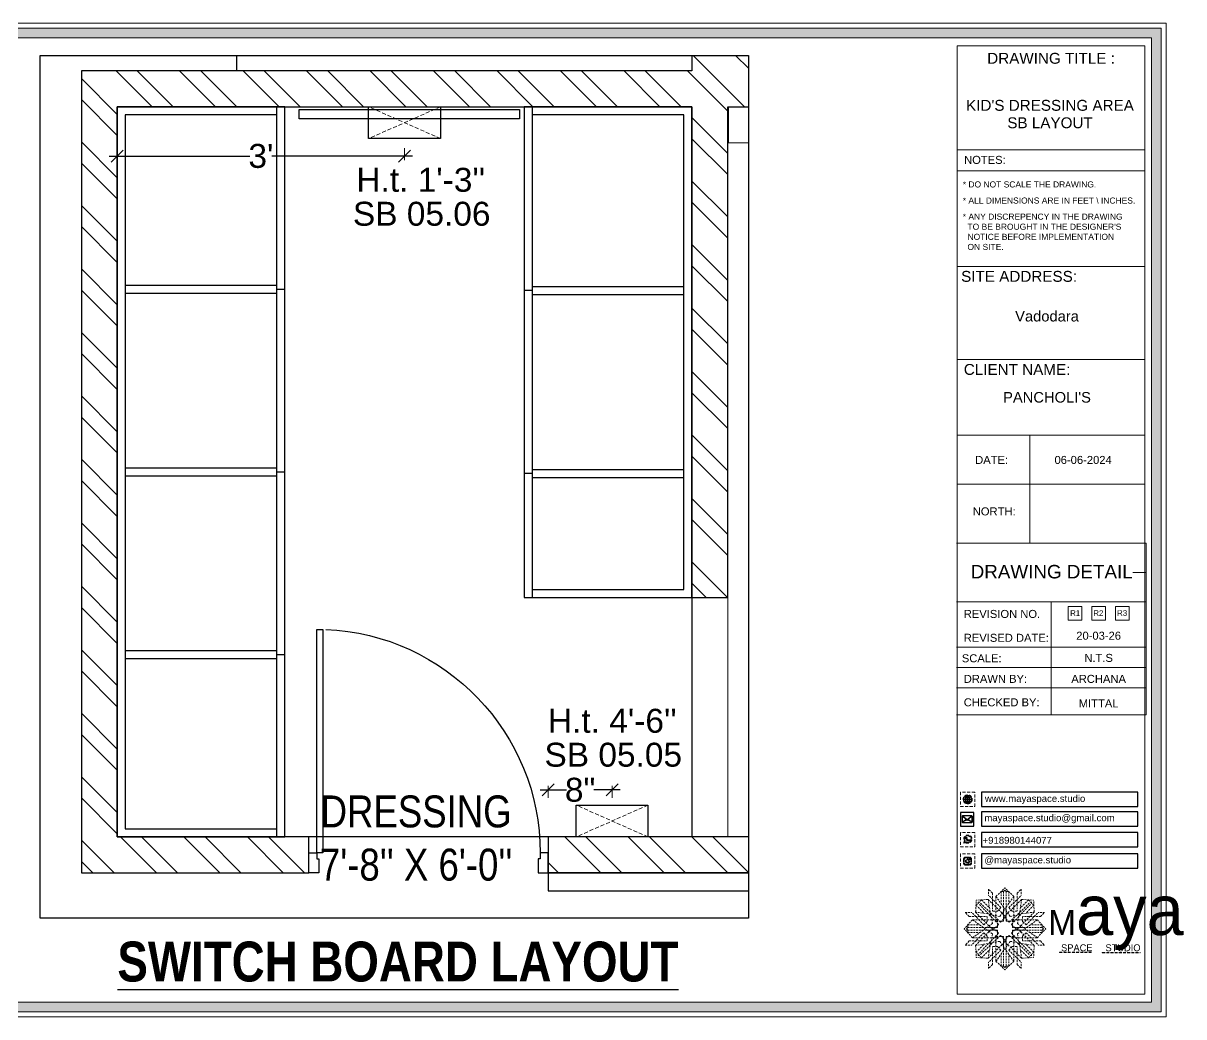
# Model space of a CAD drawing. Header units: millimetres. Extents: x 56222 to 3066687, y -650199 to -121287.
# Drawn here: x 136257.9 to 136403.3, y -183260.2 to -183135.7 of the extents above; entities that cross this region are included whole.
import ezdxf
from ezdxf.enums import TextEntityAlignment as Align

# ---------------------------------------------------------------- set-up
doc = ezdxf.new("R2010")
doc.units = ezdxf.units.MM
doc.header["$MEASUREMENT"] = 0
doc.header["$PDMODE"] = 35
for name, pattern in [('DASHED', [0.75, 0.5, -0.25]), ('DASHED2', [0.375, 0.25, -0.125]), ('DASHEDX2', [1.5, 1, -0.5])]:
    doc.linetypes.add(name, pattern=pattern)
doc.layers.get('Defpoints').update_dxf_attribs({"color": 220})
for name, color, linetype in [('AR DOOR', 40, 'Continuous'), ('AR ELE-5', 134, 'Continuous'), ('AR HATCH-7', 7, 'Continuous')]:
    doc.layers.add(name, color=color, linetype=linetype)
for name, color, linetype, lineweight in [('Dimension', 10, 'DASHEDX2', 20), ('el', 7, 'Continuous', 20), ('ELEC-wires', 1, 'DASHED2', 13), ('Electrical', 84, 'Continuous', 30), ('ELEVATION ( SPIRAL STAIR )', 250, 'Continuous', 9), ('FIRST FLOOR', 7, 'Continuous', 9), ('FIRST FLOOR ( TEXT )', 7, 'Continuous', 9), ('FIRST FLOOR_( PLine )_', 251, 'Continuous', 30), ('FURNITURE', 32, 'Continuous', 9), ('GF FALSE CEILING', 6, 'Continuous', 35), ('GROUND FLOOR', 7, 'Continuous', 9), ('Labelling', 1, 'Continuous', 25), ('NAME PLATE', 7, 'Continuous', 25), ('wall', 7, 'Continuous', 30), ('XX~SLAB ( BEAM )~ ( DIM )', 7, 'Continuous', 9)]:
    doc.layers.add(name, color=color, linetype=linetype, lineweight=lineweight)
doc.styles.add('Arial', font='arial.ttf')
doc.styles.add('KATHA', font='swissc.ttf')
doc.styles.get("Standard").update_dxf_attribs({"font": 'arial.ttf', "height": 6})
doc.styles.add('style4', font='ARIALN.TTF')
doc.dimstyles.new('Archana', dxfattribs={"dimtxt": 3, "dimasz": 1.5, "dimexe": 0.5, "dimexo": 0.5, "dimgap": 0, "dimtad": 0, "dimzin": 0, "dimdsep": 46, "dimlunit": 4, "dimtxsty": 'Arial', "dimblk": 'OBLIQUE', "dimcen": 0, "dimdle": 1, "dimclrd": 1, "dimclre": 1, "dimclrt": 5, "dimadec": 0, "dimazin": 0, "dimtfac": 1, "dimtofl": 0, "dimtmove": 1, "dimatfit": 3, "dimfxl": 1, "dimfxlon": 1, "dimtolj": 1, "dimtzin": 0, "dimlwd": 25, "dimlwe": -1, "dimarcsym": 0})
pattern_1 = [(135, (271.764, 13.004), (-3.97747564, -3.97747564), []), (135, (271.764, 15.656), (-3.97747564, -3.97747564), [])]

# ---------------------------------------------------------------- blocks, each defined once
blk = doc.blocks.new('FSFSF')
at = {"color": 42, "lineweight": 5, "true_color": 0xe0ac11}
for p, q in [((28600.03, 143.51), (28600.03, 140.16)), ((28602.15, 141.41), (28600.03, 143.51)), ((28602.15, 141.41), (28602.15, 131.95)), ((28603.86, 139.69), (28608.58, 144.08)), ((28607.9, 142.22), (28606.58, 142.22)), ((28606.58, 142.22), (28606.58, 135.84)), ((28607.9, 142.22), (28608.58, 142.85)), ((28607.9, 142.22), (28607.9, 126.58)), ((28613.31, 139.69), (28608.58, 144.08)), ((28609.27, 142.22), (28608.59, 142.85)), ((28609.27, 142.22), (28609.27, 126.58)), ((28609.27, 142.22), (28610.59, 142.22)), ((28610.59, 142.22), (28610.59, 135.84)), ((28615.02, 141.41), (28617.14, 143.51)), ((28615.02, 141.41), (28615.02, 131.95)), ((28617.14, 143.51), (28617.14, 140.16)), ((28593.19, 131.45), (28593.54, 137.71)), ((28593.39, 135), (28594.56, 136.12)), ((28593.39, 135), (28597.6, 130.78)), ((28599.8, 138.06), (28593.54, 137.71)), ((28595.12, 136.69), (28594.53, 136.69)), ((28594.56, 136.12), (28594.56, 136.71)), ((28605.17, 124.98), (28594.56, 136.12)), ((28596.24, 137.86), (28595.12, 136.69)), ((28606.27, 126.08), (28595.12, 136.69)), ((28596.24, 137.86), (28600.47, 133.65)), ((28601.03, 130), (28599.8, 138.06)), ((28599.8, 138.05), (28608.58, 129.56)), ((28606.47, 133.76), (28600.03, 140.16)), ((28603.86, 126.58), (28603.86, 139.69)), ((28603.86, 139.69), (28608.58, 133.02)), ((28613.31, 139.69), (28608.59, 133.02)), ((28617.37, 138.05), (28608.59, 129.56)), ((28610.7, 133.76), (28617.14, 140.16)), ((28610.9, 126.08), (28622.05, 136.69)), ((28612.02, 124.98), (28622.62, 136.12)), ((28613.31, 126.58), (28613.31, 139.69)), ((28616.14, 130), (28617.37, 138.06)), ((28620.93, 137.86), (28616.7, 133.65)), ((28617.37, 138.06), (28623.63, 137.71)), ((28623.8, 135), (28619.59, 130.78)), ((28620.93, 137.86), (28622.05, 136.69)), ((28622.05, 136.69), (28622.64, 136.69)), ((28622.62, 136.12), (28622.62, 136.71)), ((28623.8, 135), (28622.62, 136.12)), ((28624, 131.45), (28623.65, 137.71)), ((28587.73, 131.22), (28591.08, 131.22)), ((28589.84, 129.1), (28587.73, 131.22)), ((28589.84, 129.1), (28599.29, 129.1)), ((28597.49, 124.78), (28591.08, 131.22)), ((28593.19, 131.45), (28601.69, 122.67)), ((28601.25, 130.22), (28593.19, 131.45)), ((28599.29, 126.5), (28599.29, 129.1)), ((28605.86, 129.18), (28601.03, 130)), ((28602.07, 125.39), (28601.25, 130.22)), ((28604.75, 131.95), (28602.15, 131.95)), ((28606.47, 133.76), (28604.75, 131.95)), ((28605.86, 129.18), (28608.58, 133.02)), ((28606.27, 126.08), (28608.58, 128.27)), ((28607.9, 128.92), (28608.58, 129.56)), ((28607.9, 128.92), (28608.58, 128.27)), ((28611.31, 129.18), (28608.59, 133.02)), ((28609.27, 128.92), (28608.59, 129.56)), ((28609.27, 128.92), (28608.59, 128.27)), ((28610.9, 126.08), (28608.59, 128.27)), ((28610.7, 133.76), (28612.42, 131.95)), ((28611.31, 129.18), (28616.14, 130)), ((28612.42, 131.95), (28615.02, 131.95)), ((28615.12, 125.39), (28615.94, 130.22)), ((28623.99, 131.45), (28615.5, 122.67)), ((28615.94, 130.22), (28624, 131.45)), ((28627.34, 129.1), (28617.89, 129.1)), ((28617.89, 126.5), (28617.89, 129.1)), ((28619.7, 124.78), (28626.1, 131.22)), ((28629.45, 131.22), (28626.1, 131.22)), ((28627.34, 129.1), (28629.45, 131.22)), ((28591.56, 127.39), (28587.17, 122.66)), ((28591.56, 117.94), (28587.17, 122.66)), ((28589.03, 123.35), (28588.4, 122.67)), ((28589.03, 121.98), (28588.4, 122.65)), ((28589.03, 123.35), (28589.03, 124.67)), ((28589.03, 124.67), (28595.4, 124.67)), ((28589.03, 123.35), (28604.66, 123.35)), ((28589.03, 121.98), (28604.66, 121.98)), ((28589.03, 121.98), (28589.03, 120.66)), ((28604.66, 127.39), (28591.56, 127.39)), ((28591.56, 127.39), (28598.23, 122.67)), ((28591.56, 117.94), (28598.23, 122.65)), ((28593.19, 113.88), (28601.69, 122.65)), ((28597.49, 124.78), (28599.29, 126.5)), ((28602.07, 125.39), (28598.23, 122.67)), ((28602.07, 119.94), (28598.23, 122.65)), ((28602.33, 123.35), (28601.69, 122.67)), ((28602.33, 121.98), (28601.69, 122.65)), ((28602.33, 123.35), (28602.97, 122.67)), ((28602.33, 121.98), (28602.97, 122.65)), ((28605.17, 124.98), (28602.97, 122.67)), ((28605.17, 120.35), (28602.97, 122.65)), ((28603.68, 126.54), (28603.68, 127.39)), ((28604.66, 126.54), (28603.68, 126.54)), ((28604.71, 127.57), (28603.86, 127.57)), ((28607.9, 126.58), (28603.86, 126.58)), ((28604.66, 123.35), (28604.66, 127.39)), ((28604.66, 121.98), (28604.66, 117.94)), ((28604.7, 126.58), (28604.71, 127.57)), ((28609.27, 126.58), (28613.31, 126.58)), ((28612.02, 124.98), (28614.21, 122.67)), ((28612.02, 120.35), (28614.21, 122.65)), ((28612.46, 126.58), (28612.46, 127.57)), ((28612.46, 127.57), (28613.31, 127.57)), ((28612.52, 123.35), (28612.52, 127.39)), ((28612.52, 127.39), (28625.63, 127.39)), ((28612.52, 126.54), (28613.51, 126.54)), ((28628.16, 123.35), (28612.52, 123.35)), ((28612.52, 121.98), (28612.52, 117.94)), ((28628.16, 121.98), (28612.52, 121.98)), ((28613.51, 126.54), (28613.51, 127.39)), ((28614.85, 123.35), (28614.21, 122.67)), ((28614.85, 121.98), (28614.21, 122.65)), ((28614.85, 123.35), (28615.5, 122.67)), ((28614.85, 121.98), (28615.5, 122.65)), ((28615.12, 125.39), (28618.96, 122.67)), ((28615.12, 119.94), (28618.96, 122.65)), ((28623.99, 113.88), (28615.5, 122.65)), ((28619.7, 124.78), (28617.89, 126.5)), ((28625.63, 127.39), (28618.96, 122.67)), ((28625.63, 117.94), (28618.96, 122.65)), ((28628.16, 124.67), (28621.78, 124.67)), ((28625.63, 127.39), (28630.02, 122.66)), ((28625.63, 117.94), (28630.02, 122.66)), ((28628.16, 123.35), (28628.16, 124.67)), ((28628.16, 123.35), (28628.78, 122.67)), ((28628.16, 121.98), (28628.78, 122.65)), ((28628.16, 121.98), (28628.16, 120.66)), ((28589.84, 116.23), (28587.73, 114.11)), ((28589.03, 120.66), (28595.4, 120.66)), ((28589.84, 116.23), (28599.29, 116.23)), ((28597.49, 120.54), (28591.08, 114.11)), ((28604.66, 117.94), (28591.56, 117.94)), ((28605.17, 120.35), (28594.56, 109.2)), ((28606.27, 119.15), (28595.12, 108.54)), ((28597.49, 120.54), (28599.29, 118.83)), ((28599.29, 118.83), (28599.29, 116.23)), ((28605.86, 116.05), (28601.03, 115.23)), ((28602.07, 119.94), (28601.25, 115.1)), ((28604.66, 118.78), (28603.68, 118.78)), ((28603.68, 118.78), (28603.68, 117.94)), ((28607.9, 118.65), (28603.86, 118.65)), ((28603.86, 118.65), (28603.86, 105.54)), ((28604.71, 117.66), (28603.86, 117.66)), ((28604.7, 118.65), (28604.71, 117.66)), ((28605.86, 116.05), (28608.58, 112.21)), ((28606.27, 119.15), (28608.58, 116.96)), ((28607.9, 103.01), (28607.9, 118.65)), ((28607.9, 116.31), (28608.58, 116.96)), ((28607.9, 116.31), (28608.58, 115.67)), ((28610.9, 119.15), (28608.59, 116.96)), ((28609.27, 116.31), (28608.59, 116.96)), ((28609.27, 116.31), (28608.59, 115.67)), ((28611.31, 116.05), (28608.59, 112.21)), ((28609.27, 118.65), (28613.31, 118.65)), ((28609.27, 103.01), (28609.27, 118.65)), ((28610.9, 119.15), (28622.05, 108.54)), ((28611.31, 116.05), (28616.14, 115.23)), ((28612.02, 120.35), (28622.62, 109.2)), ((28612.46, 118.65), (28612.46, 117.66)), ((28612.46, 117.66), (28613.31, 117.66)), ((28612.52, 118.78), (28613.51, 118.78)), ((28612.52, 117.94), (28625.63, 117.94)), ((28613.31, 118.65), (28613.31, 105.54)), ((28613.51, 118.78), (28613.51, 117.94)), ((28615.12, 119.94), (28615.94, 115.1)), ((28619.7, 120.54), (28617.89, 118.83)), ((28617.89, 118.83), (28617.89, 116.23)), ((28627.34, 116.23), (28617.89, 116.23)), ((28619.7, 120.54), (28626.1, 114.11)), ((28628.16, 120.66), (28621.78, 120.66)), ((28627.34, 116.23), (28629.45, 114.11)), ((28587.73, 114.11), (28591.08, 114.11)), ((28601.25, 115.1), (28593.19, 113.87)), ((28593.19, 113.87), (28593.54, 107.62)), ((28593.39, 110.32), (28597.6, 114.55)), ((28593.39, 110.32), (28594.56, 109.2)), ((28596.24, 107.37), (28600.47, 111.58)), ((28599.8, 107.17), (28608.58, 115.67)), ((28601.03, 115.23), (28599.8, 107.17)), ((28606.47, 111.47), (28600.03, 105.07)), ((28602.15, 103.82), (28602.15, 113.27)), ((28604.75, 113.27), (28602.15, 113.27)), ((28603.86, 105.54), (28608.58, 112.21)), ((28606.47, 111.47), (28604.75, 113.27)), ((28617.37, 107.17), (28608.59, 115.67)), ((28613.31, 105.54), (28608.59, 112.21)), ((28610.7, 111.47), (28612.42, 113.27)), ((28610.7, 111.47), (28617.14, 105.07)), ((28612.42, 113.27), (28615.02, 113.27)), ((28615.02, 103.82), (28615.02, 113.27)), ((28615.94, 115.1), (28624, 113.87)), ((28616.14, 115.23), (28617.37, 107.17)), ((28620.93, 107.37), (28616.7, 111.58)), ((28623.8, 110.32), (28619.59, 114.55)), ((28623.8, 110.32), (28622.62, 109.2)), ((28624, 113.87), (28623.65, 107.62)), ((28629.45, 114.11), (28626.1, 114.11)), ((28599.8, 107.17), (28593.54, 107.52)), ((28595.12, 108.54), (28594.53, 108.54)), ((28594.56, 109.2), (28594.56, 108.61)), ((28596.24, 107.37), (28595.12, 108.54)), ((28600.03, 101.71), (28600.03, 105.07)), ((28602.15, 103.82), (28600.03, 101.71)), ((28603.86, 105.54), (28608.58, 101.15)), ((28606.58, 103.01), (28606.58, 109.38)), ((28613.31, 105.54), (28608.58, 101.15)), ((28610.59, 103.01), (28610.59, 109.38)), ((28615.02, 103.82), (28617.14, 101.71)), ((28617.14, 101.71), (28617.14, 105.07)), ((28617.37, 107.17), (28623.63, 107.52)), ((28620.93, 107.37), (28622.05, 108.54)), ((28622.05, 108.54), (28622.64, 108.54)), ((28622.62, 109.2), (28622.62, 108.61)), ((28607.9, 103.01), (28606.58, 103.01)), ((28607.9, 103.01), (28608.58, 102.38)), ((28609.27, 103.01), (28608.59, 102.38)), ((28609.27, 103.01), (28610.59, 103.01))]:
    blk.add_line(p, q, dxfattribs=at)
blk = doc.blocks.new('hgwg')
at = {"layer": 'Dimension', "true_color": 0xd39e00}
h = blk.add_hatch(color=42, dxfattribs=at)
h.dxf.hatch_style = 1
h.paths.add_polyline_path([(27505.71, 45.05), (27494.27, 45.05), (27494.27, 44.9), (27505.71, 44.9)])
h = blk.add_hatch(color=42, dxfattribs=at)
h.dxf.hatch_style = 1
h.paths.add_polyline_path([(27523.3, 44.9), (27509.68, 44.9), (27509.68, 44.75), (27523.3, 44.75)])
at = {"layer": 'Dimension', "color": 42, "true_color": 0xd39e00}
for p, q in [((27494.27, 45.05), (27505.71, 45.05)), ((27494.27, 44.9), (27494.27, 45.05)), ((27494.27, 44.9), (27505.71, 44.9)), ((27505.71, 45.05), (27505.71, 44.9)), ((27509.68, 44.9), (27523.3, 44.9)), ((27509.68, 44.9), (27509.68, 44.75)), ((27509.68, 44.75), (27523.3, 44.75)), ((27523.3, 44.75), (27523.3, 44.9))]:
    blk.add_line(p, q, dxfattribs=at)
at = {"layer": 'Dimension', "color": 42, "true_color": 0xd39e00, "attachment_point": 1}
for s, width, insert, char_height in [('{\\fCinzel|b0|i0|c0|p2;\\H1.5x;M\\fAmsterdam One|b0|i0|c0|p2;\\H2x;aya}', 85.3277, (27490.17, 69.17), 6), ('{\\fCinzel|b0|i0|c0|p0;SPACE     STUDIO}', 66.129, (27494.83, 47.86), 2.5)]:
    blk.add_mtext_dynamic_manual_height_columns(s, width=width, gutter_width=30, heights=[0], dxfattribs=dict(at, insert=insert, char_height=char_height))
blk = doc.blocks.new('QEGW4TG')
at = {"layer": 'Dimension', "true_color": 0x000000}
h = blk.add_hatch(color=18, dxfattribs=at)
h.dxf.hatch_style = 1
h.paths.add_polyline_path([(2.69, 1.93, 0.170513), (2.95, 1.97, 0.190337), (3.11, 2.18, 0.316231), (3.07, 2.28), (2.79, 2.37, 0.273721), (2.69, 2.34, 0.040749), (2.63, 2.27, -0.441282), (2.53, 2.25, -0.11828), (2.06, 2.64, -0.441282), (2.07, 2.74, 0.040749), (2.13, 2.81, 0.290083), (2.14, 2.92), (2.01, 3.18, 0.316231), (1.91, 3.2, 0.190337), (1.73, 3, 0.170513), (1.72, 2.74, 0.252784)], flags=0)
h.paths.add_polyline_path([(1.19, 1.98), (1.03, 1.3, 0.550912), (1.11, 1.23), (1.75, 1.39, 6.344125)])
h.paths.add_polyline_path([(1.81, 1.7), (1.4, 1.6), (1.5, 2.03, -9.071339)], flags=16)
h.paths.add_polyline_path([(3.11, 2.16, -0.17811), (2.95, 1.97, -0.170513), (2.69, 1.93, -0.252784), (1.72, 2.74, -0.170513), (1.73, 3, -0.17811), (1.89, 3.19, -0.370089), (2.01, 3.18), (2.14, 2.92, -0.307185), (2.13, 2.8, -0.041087), (2.06, 2.73, 0.321676), (2.05, 2.65, 0.126524), (2.55, 2.24, 0.312216), (2.62, 2.26, -0.041087), (2.68, 2.34, -0.290673), (2.79, 2.37), (3.07, 2.28, -0.370089)], flags=0)
h = blk.add_hatch(color=18, dxfattribs=at)
h.dxf.hatch_style = 1
h.paths.add_polyline_path([(2.79, 2.37, 0.273721), (2.69, 2.34, 0.040749), (2.63, 2.27, -0.441282), (2.53, 2.25, -0.11828), (2.06, 2.64, -0.441282), (2.07, 2.74, 0.040749), (2.13, 2.81, 0.290083), (2.14, 2.92), (2.01, 3.18, 0.316231), (1.91, 3.2, 0.190337), (1.73, 3, 0.170513), (1.72, 2.74, 0.252784), (2.69, 1.93, 0.170513), (2.95, 1.97, 0.190337), (3.11, 2.18, 0.316231), (3.07, 2.28)])
for p, q in [((1.19, 1.98), (1.03, 1.3)), ((1.1, 1.23), (1.75, 1.39)), ((1.5, 2.03), (1.4, 1.6)), ((1.4, 1.6), (1.81, 1.7)), ((2.01, 3.18), (2.14, 2.92)), ((3.07, 2.28), (2.8, 2.36))]:
    blk.add_line(p, q)
blk.add_lwpolyline([(0, 0), (4.68, 0), (4.68, 4.68), (0, 4.68)], close=True)
for centre, radius, start, end in [((2.39, 2.56), 1.34, 241.4727, 205.6422), ((1.09, 1.29), 0.0598, 164.8483, 282.1458), ((2.39, 2.56), 1.04, 235.9962, 210.8333), ((2.09, 2.87), 0.39, 159.7007, 198.4072), ((2.96, 3.23), 1.33, 201.4218, 258.1669), ((2.07, 2.87), 0.364, 118.9685, 159.3648), ((1.94, 3.12), 0.0896, 41.8985, 123.1344), ((2.11, 2.68), 0.066, 135.9932, 224.8892), ((1.67, 3.16), 0.586, 312.4617, 321.8728), ((3.12, 3.42), 1.31, 216.5455, 243.5279), ((2.05, 2.87), 0.104, 320.3924, 28.6971), ((2.57, 2.3), 0.066, 234.2482, 323.1441), ((3.11, 1.94), 0.586, 137.2645, 146.6756), ((2.76, 2.27), 0.104, 70.4402, 138.745), ((2.75, 2.31), 0.39, 260.7301, 299.4366), ((2.76, 2.29), 0.364, 299.7725, 340.1688), ((3.03, 2.2), 0.0896, 336.0029, 57.2388)]:
    blk.add_arc(centre, radius, start, end)
blk = doc.blocks.new('ASGERG')
at = {"layer": 'Dimension', "true_color": 0x000000}
h = blk.add_hatch(color=18, dxfattribs=at)
h.dxf.hatch_style = 1
h.paths.add_polyline_path([(0.99, 1.7, 0.353872), (1.69, 1.03), (2.96, 1.03, 0.353872), (3.66, 1.7), (3.66, 2.99, 0.353872), (2.96, 3.67), (1.69, 3.67, 0.353872), (0.99, 2.99)])
h.paths.add_polyline_path([(1.27, 2.97, -0.353872), (1.72, 3.4), (2.94, 3.4, -0.353872), (3.38, 2.97), (3.38, 1.72, -0.353872), (2.94, 1.3), (1.72, 1.3, -0.353872), (1.27, 1.72)], flags=16)
h.paths.add_polyline_path([(3.02, 2.35, -1), (1.64, 2.35, -1)], flags=0)
h.paths.add_polyline_path([(2.74, 2.35, -1), (1.92, 2.35, -1)], flags=0)
h.paths.add_polyline_path([(2.86, 3.02, -1), (3.19, 3.02, -1)], flags=0)
h.paths.add_polyline_path([(1.64, 2.35, 1), (3.02, 2.35, 1)], flags=0)
h = blk.add_hatch(color=18, dxfattribs=at)
h.dxf.hatch_style = 1
h.paths.add_polyline_path([(1.64, 2.35, 1), (3.02, 2.35, 1)])
h.paths.add_polyline_path([(2.74, 2.35, -1), (1.92, 2.35, -1)], flags=16)
h = blk.add_hatch(color=18, dxfattribs=at)
h.dxf.hatch_style = 1
h.paths.add_polyline_path([(3.19, 3.02, 1), (2.86, 3.02, 1)])
for p, q in [((0.99, 2.99), (0.99, 1.7)), ((1.27, 2.97), (1.27, 1.72)), ((1.69, 3.67), (2.96, 3.67)), ((1.69, 1.03), (2.96, 1.03)), ((2.94, 3.4), (1.72, 3.4)), ((2.94, 1.3), (1.72, 1.3)), ((3.38, 2.97), (3.38, 1.72)), ((3.66, 2.99), (3.66, 1.7))]:
    blk.add_line(p, q)
blk.add_lwpolyline([(0, 0), (4.68, 0), (4.68, 4.68), (0, 4.68)], close=True)
for centre, radius in [((2.33, 2.35), 0.694), ((2.33, 2.35), 0.414), ((3.02, 3.02), 0.168)]:
    blk.add_circle(centre, radius)
for centre, radius, start, end in [((1.76, 2.89), 0.778, 94.8631, 172.8127), ((1.76, 1.8), 0.778, 187.1873, 265.1369), ((1.76, 2.91), 0.491, 94.8631, 172.8127), ((1.76, 1.78), 0.491, 187.1873, 265.1369), ((2.9, 2.91), 0.491, 7.1873, 85.1369), ((2.9, 1.78), 0.491, 274.8631, 352.8127), ((2.89, 2.89), 0.778, 7.1873, 85.1369), ((2.89, 1.8), 0.778, 274.8631, 352.8127)]:
    blk.add_arc(centre, radius, start, end)
blk = doc.blocks.new('DTGWEGEARG')
at = {"layer": 'Dimension', "true_color": 0x000000}
h = blk.add_hatch(color=18, dxfattribs=at)
h.dxf.hatch_style = 1
h.paths.add_polyline_path([(3.83, 2.34, 1), (0.85, 2.34, 1)])
h.paths.add_polyline_path([(2.51, 1.01, 0.105795), (2.96, 1.58, -0.055205), (3.3, 1.41, -0.169822)], flags=16)
h.paths.add_polyline_path([(2.41, 1.12), (2.41, 1.69, -0.058279), (2.81, 1.63, -0.103353)], flags=16)
h.paths.add_polyline_path([(2.26, 1.13, -0.101741), (1.87, 1.63, -0.057171), (2.26, 1.69)], flags=16)
h.paths.add_polyline_path([(2.17, 1.01, -0.169822), (1.38, 1.41, -0.055205), (1.72, 1.58, 0.105795)], flags=16)
h.paths.add_polyline_path([(3.02, 1.72, 0.081336), (3.13, 2.27), (3.68, 2.27, -0.152069), (3.4, 1.52, 0.05687)], flags=16)
h.paths.add_polyline_path([(2.87, 1.77, 0.061945), (2.41, 1.84), (2.41, 2.27), (2.98, 2.27, -0.081344)], flags=16)
h.paths.add_polyline_path([(2.26, 1.84, 0.060923), (1.8, 1.77, -0.081344), (1.7, 2.27), (2.26, 2.27)], flags=16)
h.paths.add_polyline_path([(1.66, 1.72, 0.05687), (1.28, 1.52, -0.152069), (1, 2.27), (1.55, 2.27, 0.081336)], flags=16)
h.paths.add_polyline_path([(2.41, 2.42), (2.41, 2.83, 0.061945), (2.87, 2.91, -0.080009), (2.98, 2.42)], flags=16)
h.paths.add_polyline_path([(3.13, 2.42, 0.080116), (3.02, 2.96, 0.05687), (3.4, 3.16, 0.028258), (3.3, 3.27, -0.055205), (2.96, 3.1, 0.105795), (2.51, 3.67, -0.36029), (3.68, 2.42)], flags=16)
h.paths.add_polyline_path([(2.26, 2.42), (1.7, 2.42, -0.080009), (1.8, 2.91, 0.060923), (2.26, 2.84)], flags=16)
h.paths.add_polyline_path([(1.55, 2.42), (1, 2.42, -0.150466), (1.28, 3.16, 0.05687), (1.66, 2.96, 0.080116)], flags=16)
h.paths.add_polyline_path([(2.41, 2.98), (2.41, 3.56, -0.103353), (2.81, 3.05, -0.058279)], flags=16)
h.paths.add_polyline_path([(2.26, 2.99, -0.057171), (1.87, 3.05, -0.101741), (2.26, 3.55)], flags=16)
h.paths.add_polyline_path([(1.72, 3.1, -0.055205), (1.38, 3.27, -0.169822), (2.17, 3.67, 0.105795)], flags=16)
blk.add_lwpolyline([(0, 0), (4.68, 0), (4.68, 4.68), (0, 4.68)], close=True)
at = {"layer": 'Dimension', "color": 18, "true_color": 0x000000}
for p, q in [((1, 2.42), (1.55, 2.42)), ((1, 2.27), (1.55, 2.27)), ((1.7, 2.42), (2.26, 2.42)), ((1.7, 2.27), (2.26, 2.27)), ((2.26, 3.55), (2.26, 2.99)), ((2.26, 2.84), (2.26, 2.42)), ((2.26, 2.27), (2.26, 1.84)), ((2.26, 1.69), (2.26, 1.13)), ((2.41, 3.56), (2.41, 2.98)), ((2.41, 2.83), (2.41, 2.42)), ((2.41, 2.42), (2.98, 2.42)), ((2.41, 2.27), (2.98, 2.27)), ((2.41, 2.27), (2.41, 1.84)), ((2.41, 1.69), (2.41, 1.12)), ((3.13, 2.42), (3.68, 2.42)), ((3.13, 2.27), (3.68, 2.27))]:
    blk.add_line(p, q, dxfattribs=at)
blk.add_circle((2.34, 2.34), 1.49, dxfattribs=at)
for centre, radius, start, end in [((2.34, 2.34), 1.34, 142.3819, 176.6093), ((2.34, 2.34), 1.34, 183.0315, 217.6181), ((2.34, 4.74), 1.9, 236.1399, 249.1595), ((2.34, -0.06), 1.9, 110.8405, 123.8601), ((2.34, 2.34), 1.34, 97.3549, 135.9073), ((2.34, 4.74), 1.75, 236.7417, 249.3811), ((2.34, -0.06), 1.75, 110.6189, 123.2583), ((2.34, 2.34), 1.34, 224.0927, 262.6451), ((3.28, 2.34), 1.73, 159.0567, 177.3789), ((3.28, 2.34), 1.73, 182.3435, 200.9433), ((3.28, 2.34), 1.58, 158.8325, 177.1302), ((3.28, 2.34), 1.58, 182.5658, 201.1675), ((3.28, 2.34), 1.73, 129.9301, 154.0867), ((3.28, 2.34), 1.73, 205.9133, 230.0699), ((2.34, 4.74), 1.9, 253.6799, 267.6253), ((2.34, -0.06), 1.9, 92.3747, 106.3201), ((3.28, 2.34), 1.58, 130.1073, 153.3446), ((2.34, 4.74), 1.75, 254.3336, 267.422), ((2.34, -0.06), 1.75, 92.578, 105.6664), ((3.28, 2.34), 1.58, 206.6554, 229.8927), ((1.4, 2.34), 1.58, 26.6554, 50.2584), ((2.34, 4.74), 1.75, 272.3248, 285.6664), ((2.34, 4.74), 1.9, 272.1415, 286.3201), ((2.34, -0.06), 1.9, 73.6799, 87.8585), ((2.34, -0.06), 1.75, 74.3336, 87.6752), ((1.4, 2.34), 1.58, 309.7416, 333.3446), ((2.34, 2.34), 1.34, 3.3907, 82.6451), ((1.4, 2.34), 1.73, 25.9133, 50.0699), ((1.4, 2.34), 1.73, 309.9301, 334.0867), ((2.34, 2.34), 1.34, 277.3549, 315.9073), ((1.4, 2.34), 1.58, 2.8698, 21.1675), ((1.4, 2.34), 1.58, 338.8325, 357.4342), ((2.34, 4.74), 1.75, 290.6189, 303.2583), ((2.34, -0.06), 1.75, 56.7417, 69.3811), ((2.34, 4.74), 1.9, 290.8405, 303.8601), ((1.4, 2.34), 1.73, 2.6211, 20.9433), ((1.4, 2.34), 1.73, 339.0567, 357.6565), ((2.34, -0.06), 1.9, 56.1399, 69.1595), ((2.34, 2.34), 1.34, 322.3819, 356.9685)]:
    blk.add_arc(centre, radius, start, end, dxfattribs=at)
blk = doc.blocks.new('*U29')
for points in [[(-40, 0), (0, 0), (0, 30), (10, 30), (10, 100), (-40, 100)], [(1160, 0), (1120, 0), (1120, 30), (1110, 30), (1110, 100), (1160, 100)], [(0, 0), (0, -1120), (30, -1120), (30, 0)]]:
    blk.add_lwpolyline(points, close=True)
at = {"layer": 'AR ELE-5', "linetype": 'ByBlock', "ltscale": 15}
blk.add_arc((-1.6, 0.7), 1121.6, 272.37301, 359.96526, dxfattribs=at)
blk = doc.blocks.new('6616')
at = {"color": 242, "linetype": 'DASHED', "true_color": 0xcd2027}
for p, q in [((386784.79, -36915.77), (386775.78, -36911.78)), ((386784.79, -36911.78), (386775.78, -36915.77))]:
    blk.add_line(p, q, dxfattribs=at)
at = {"layer": 'ELEC-wires', "color": 5, "linetype": 'ByBlock', "lineweight": 30, "ltscale": 4}
blk.add_lwpolyline([(386775.78, -36911.78), (386784.79, -36911.78), (386784.79, -36915.77), (386775.78, -36915.77)], close=True, dxfattribs=at)
blk = doc.blocks.new('_Oblique')
at = {"layer": 'wall', "color": 0, "lineweight": -2}
blk.add_line((-0.5, -0.5), (0.5, 0.5), dxfattribs=at)
blk = doc.blocks.new('*D856')
at = {"layer": 'Defpoints', "color": 0, "lineweight": 30, "transparency": 16777216}
for p in [(136331.65, -183231.79), (136331.65, -183235.69), (136323.65, -183237.68)]:
    blk.add_point(p, dxfattribs=at)
at = {"layer": 'GROUND FLOOR', "color": 1, "transparency": 16777216}
for p, q in [((136323.65, -183232.79), (136323.65, -183231.29)), ((136331.65, -183232.79), (136331.65, -183231.29))]:
    blk.add_line(p, q, dxfattribs=at)
at = {"layer": 'GROUND FLOOR', "color": 1, "lineweight": 25, "transparency": 16777216}
for p, q in [((136322.65, -183231.79), (136325.93, -183231.79)), ((136332.65, -183231.79), (136329.38, -183231.79))]:
    blk.add_line(p, q, dxfattribs=at)
at = {"layer": 'GROUND FLOOR', "color": 1, "lineweight": 25, "transparency": 16777216, "xscale": 1.5, "yscale": 1.5, "zscale": 1.5, "rotation": 180}
blk.add_blockref('_Oblique', (136323.65, -183231.79), dxfattribs=at)
at = {"layer": 'GROUND FLOOR', "color": 1, "lineweight": 25, "transparency": 16777216, "xscale": 1.5, "yscale": 1.5, "zscale": 1.5}
blk.add_blockref('_Oblique', (136331.65, -183231.79), dxfattribs=at)
at = {"layer": 'GROUND FLOOR', "color": 5, "lineweight": 30, "transparency": 16777216, "insert": (136327.65, -183231.79), "char_height": 3, "attachment_point": 5, "style": 'Arial'}
blk.add_mtext('\\A1;8"', dxfattribs=at)
blk = doc.blocks.new('*D893')
at = {"layer": 'Defpoints', "color": 0, "lineweight": 30, "transparency": 16777216}
for p in [(136269.65, -183146.18), (136305.65, -183146.18), (136305.65, -183152.36)]:
    blk.add_point(p, dxfattribs=at)
at = {"layer": 'FURNITURE', "color": 1, "transparency": 16777216}
for p, q in [((136269.65, -183151.36), (136269.65, -183152.86)), ((136305.65, -183151.36), (136305.65, -183152.86))]:
    blk.add_line(p, q, dxfattribs=at)
at = {"layer": 'FURNITURE', "color": 1, "lineweight": 25, "transparency": 16777216}
for p, q in [((136268.65, -183152.36), (136286.27, -183152.36)), ((136306.65, -183152.36), (136289.03, -183152.36))]:
    blk.add_line(p, q, dxfattribs=at)
at = {"layer": 'FURNITURE', "color": 1, "lineweight": 25, "transparency": 16777216, "xscale": 1.5, "yscale": 1.5, "zscale": 1.5, "rotation": 180}
blk.add_blockref('_Oblique', (136269.65, -183152.36), dxfattribs=at)
at = {"layer": 'FURNITURE', "color": 1, "lineweight": 25, "transparency": 16777216, "xscale": 1.5, "yscale": 1.5, "zscale": 1.5}
blk.add_blockref('_Oblique', (136305.65, -183152.36), dxfattribs=at)
at = {"layer": 'FURNITURE', "color": 5, "lineweight": 30, "transparency": 16777216, "insert": (136287.65, -183152.36), "char_height": 3, "attachment_point": 5, "style": 'Arial'}
blk.add_mtext("\\A1;3'", dxfattribs=at)

msp = doc.modelspace()

# ---------------------------------------------------------------- hatches: boundary and pattern name
at = {"layer": 'AR HATCH-7', "lineweight": 25, "true_color": 0x939598}
h = msp.add_hatch(dxfattribs=at)
h.set_pattern_fill('ANSI32', color=252, scale=15, angle=90)
h.set_pattern_definition(pattern_1)
h.paths.add_polyline_path([(136269.652, -183146.182), (136341.652, -183146.182), (136341.652, -183207.682), (136346.152, -183207.682), (136346.152, -183146.182), (136348.737, -183146.182), (136348.737, -183139.764), (136341.652, -183139.764), (136341.652, -183141.682), (136333.196, -183141.682), (136333.196, -183141.691), (136331.541, -183141.682), (136265.152, -183141.682), (136265.152, -183242.182), (136293.652, -183242.182), (136293.652, -183239.682), (136293.652, -183237.682), (136269.652, -183237.682)])
h = msp.add_hatch(dxfattribs=at)
h.set_pattern_fill('ANSI32', color=252, scale=15, angle=90)
h.set_pattern_definition(pattern_1)
h.paths.add_polyline_path([(136348.737, -183237.682), (136323.652, -183237.682), (136323.652, -183242.182), (136348.737, -183242.182)])
at = {"layer": 'Dimension', "linetype": 'Continuous', "true_color": 0xd39e00}
h = msp.add_hatch(color=42, dxfattribs=at)
h.paths.add_polyline_path([(136225.331, -183136.324), (136225.331, -183259.606), (136400.479, -183259.606), (136400.479, -183136.324)])
h.paths.add_polyline_path([(136226.56, -183137.553), (136399.25, -183137.553), (136399.25, -183258.377), (136226.56, -183258.377)], flags=16)
at = {"layer": 'Dimension', "true_color": 0x000000}
h = msp.add_hatch(color=18, dxfattribs=at)
h.dxf.hatch_style = 1
h.paths.add_polyline_path([(136376.67, -183235.922, 0.4142136), (136376.801, -183235.792), (136376.801, -183235.139, 0.4142136), (136376.67, -183235.009), (136375.633, -183235.009, 0.4142136), (136375.503, -183235.139), (136375.503, -183235.792, 0.4142136), (136375.633, -183235.922)])
h.paths.add_polyline_path([(136376.248, -183235.529), (136376.728, -183235.849, -0.1989124), (136376.67, -183235.873), (136375.633, -183235.873, -0.1989124), (136375.576, -183235.849), (136376.056, -183235.529), (136376.152, -183235.619)], flags=16)
h.paths.add_polyline_path([(136376.152, -183235.552), (136375.624, -183235.058, -0.0287833), (136375.633, -183235.058), (136376.67, -183235.058, -0.0287833), (136376.68, -183235.058)], flags=16)
h.paths.add_polyline_path([(136376.285, -183235.495), (136376.727, -183235.081, -0.2024819), (136376.752, -183235.139), (136376.752, -183235.792, -0.043076), (136376.751, -183235.806)], flags=16)
h.paths.add_polyline_path([(136376.019, -183235.495), (136375.553, -183235.806, -0.043076), (136375.552, -183235.792), (136375.552, -183235.139, -0.2024819), (136375.577, -183235.081)], flags=16)

# ---------------------------------------------------------------- linework, layer by layer
at = {"color": 18, "true_color": 0x000000}
for points in [[(136377.93, -183233.878), (136397.555, -183233.878), (136397.555, -183232.084), (136377.93, -183232.084)], [(136377.93, -183236.326), (136397.555, -183236.326), (136397.555, -183234.533), (136377.93, -183234.533)], [(136377.939, -183238.938), (136397.555, -183238.938), (136397.555, -183237.144), (136377.939, -183237.144)], [(136377.93, -183241.611), (136397.555, -183241.611), (136397.555, -183239.818), (136377.93, -183239.818)]]:
    msp.add_lwpolyline(points, close=True, dxfattribs=at)
msp.add_lwpolyline([(136375.298, -183236.34), (136377.004, -183236.34), (136377.004, -183234.634), (136375.298, -183234.634)], close=True)
at = {"layer": 'Dimension', "color": 42, "linetype": 'Continuous', "true_color": 0xd39e00}
for p, q in [((136398.418, -183151.569), (136374.883, -183151.569)), ((136398.418, -183154.22), (136374.883, -183154.22)), ((136398.418, -183166.182), (136374.883, -183166.182)), ((136398.418, -183177.847), (136374.883, -183177.847)), ((136398.418, -183187.352), (136374.883, -183187.352)), ((136383.989, -183187.352), (136383.989, -183200.863)), ((136398.418, -183193.468), (136374.883, -183193.468)), ((136398.56, -183200.863), (136374.81, -183200.863)), ((136398.56, -183200.863), (136398.56, -183222.375)), ((136396.922, -183204.551), (136398.56, -183204.551)), ((136374.81, -183208.239), (136398.56, -183208.239)), ((136386.685, -183222.375), (136386.685, -183208.239)), ((136398.56, -183213.893), (136374.81, -183213.893)), ((136398.56, -183216.44), (136374.81, -183216.44)), ((136398.56, -183218.986), (136374.81, -183218.986)), ((136374.81, -183222.375), (136398.56, -183222.375))]:
    msp.add_line(p, q, dxfattribs=at)
at = {"layer": 'Dimension', "color": 18, "linetype": 'Continuous', "true_color": 0x000000}
for p, q in [((136375.503, -183235.139), (136375.503, -183235.792)), ((136375.552, -183235.139), (136375.552, -183235.792)), ((136375.553, -183235.806), (136376.019, -183235.495)), ((136375.576, -183235.849), (136376.056, -183235.529)), ((136375.577, -183235.081), (136376.019, -183235.495)), ((136375.624, -183235.058), (136376.152, -183235.552)), ((136375.633, -183235.009), (136376.67, -183235.009)), ((136375.633, -183235.058), (136376.67, -183235.058)), ((136375.633, -183235.873), (136376.67, -183235.873)), ((136375.633, -183235.922), (136376.67, -183235.922)), ((136376.056, -183235.529), (136376.152, -183235.619)), ((136376.152, -183235.552), (136376.68, -183235.058)), ((136376.152, -183235.619), (136376.248, -183235.529)), ((136376.728, -183235.849), (136376.248, -183235.529)), ((136376.285, -183235.495), (136376.727, -183235.081)), ((136376.751, -183235.806), (136376.285, -183235.495)), ((136376.752, -183235.139), (136376.752, -183235.792)), ((136376.801, -183235.139), (136376.801, -183235.792))]:
    msp.add_line(p, q, dxfattribs=at)
at = {"layer": 'Dimension', "color": 42, "linetype": 'Continuous', "true_color": 0xd39e00}
for points in [[(136224.717, -183135.709), (136401.094, -183135.709), (136401.094, -183260.221), (136224.717, -183260.221)], [(136225.331, -183136.324), (136400.479, -183136.324), (136400.479, -183259.606), (136225.331, -183259.606)], [(136226.56, -183137.553), (136399.25, -183137.553), (136399.25, -183258.377), (136226.56, -183258.377)], [(136388.787, -183208.786), (136390.52, -183208.786), (136390.52, -183210.519), (136388.787, -183210.519)], [(136391.756, -183208.786), (136393.489, -183208.786), (136393.489, -183210.519), (136391.756, -183210.519)], [(136394.725, -183208.786), (136396.458, -183208.786), (136396.458, -183210.519), (136394.725, -183210.519)]]:
    msp.add_lwpolyline(points, close=True, dxfattribs=at)
at = {"layer": 'Dimension', "color": 42, "linetype": 'ByBlock', "true_color": 0xd39e00}
msp.add_lwpolyline([(136374.883, -183257.365), (136374.883, -183138.565), (136398.418, -183138.565), (136398.418, -183257.365)], close=True, dxfattribs=at)
at = {"layer": 'Dimension', "color": 18, "true_color": 0x000000}
for centre, radius, start, end in [((136375.633, -183235.139), 0.131, 90, 180), ((136375.633, -183235.792), 0.131, 180, 270), ((136375.633, -183235.139), 0.0816, 134.21354, 180), ((136375.633, -183235.792), 0.0816, 180, 189.86619), ((136375.633, -183235.792), 0.0816, 224.99995, 270), ((136375.633, -183235.139), 0.0816, 90, 96.59481), ((136376.67, -183235.139), 0.131, 0, 90), ((136376.67, -183235.139), 0.0816, 83.40519, 90), ((136376.67, -183235.792), 0.131, 270, 0), ((136376.67, -183235.792), 0.0816, 270, 315.00005), ((136376.67, -183235.139), 0.0816, 0, 45.78646), ((136376.67, -183235.792), 0.0816, 350.13381, 0)]:
    msp.add_arc(centre, radius, start, end, dxfattribs=at)
at = {"layer": 'ELEVATION ( SPIRAL STAIR )', "color": 9, "lineweight": 30, "true_color": 0xc7c8ca}
msp.add_lwpolyline([(136320.07, -183146.533), (136320.07, -183147.684), (136292.451, -183147.684), (136292.451, -183146.533)], close=True, dxfattribs=at)
at = {"layer": 'FIRST FLOOR'}
for p, q in [((136341.652, -183139.764), (136341.652, -183141.682)), ((136341.652, -183141.682), (136265.152, -183141.682)), ((136265.152, -183141.682), (136265.152, -183242.182)), ((136341.652, -183146.182), (136269.652, -183146.182)), ((136269.652, -183146.182), (136269.652, -183237.682)), ((136341.652, -183146.182), (136341.652, -183207.682)), ((136346.152, -183146.182), (136348.737, -183146.182)), ((136346.152, -183146.182), (136346.152, -183237.682)), ((136341.652, -183207.682), (136346.152, -183207.682)), ((136269.652, -183237.682), (136348.737, -183237.682)), ((136293.652, -183237.682), (136293.652, -183242.182)), ((136323.652, -183237.682), (136323.652, -183242.182)), ((136265.152, -183242.182), (136293.652, -183242.182)), ((136323.652, -183242.182), (136348.737, -183242.182))]:
    msp.add_line(p, q, dxfattribs=at)
at = {"layer": 'FIRST FLOOR_( PLine )_'}
for p, q in [((136341.652, -183139.764), (136341.652, -183141.682)), ((136341.652, -183141.682), (136265.152, -183141.682)), ((136265.152, -183141.682), (136265.152, -183242.182)), ((136269.652, -183237.682), (136269.652, -183146.182)), ((136269.652, -183146.182), (136341.652, -183146.182)), ((136341.652, -183146.182), (136341.652, -183207.682)), ((136346.152, -183207.682), (136346.152, -183146.182)), ((136346.152, -183146.182), (136348.737, -183146.182)), ((136341.652, -183207.682), (136346.152, -183207.682)), ((136293.652, -183237.682), (136269.652, -183237.682)), ((136293.652, -183242.182), (136293.652, -183237.682)), ((136265.152, -183242.182), (136293.652, -183242.182))]:
    msp.add_line(p, q, dxfattribs=at)
msp.add_lwpolyline([(136348.737, -183237.682), (136323.652, -183237.682), (136323.652, -183242.182), (136348.737, -183242.182)], dxfattribs=at)
at = {"layer": 'FURNITURE', "lineweight": 30}
msp.add_line((136284.652, -183141.682), (136284.652, -183139.764), dxfattribs=at)
at = {"layer": 'FURNITURE', "color": 9, "lineweight": 30, "true_color": 0xc7c8ca}
for p, q in [((136289.652, -183147.182), (136270.652, -183147.182)), ((136270.652, -183147.182), (136270.652, -183236.682)), ((136289.652, -183237.682), (136289.652, -183146.182)), ((136321.652, -183146.182), (136321.652, -183207.682)), ((136340.652, -183147.182), (136321.652, -183147.182)), ((136340.652, -183206.682), (136340.652, -183147.182)), ((136270.652, -183168.557), (136289.652, -183168.557)), ((136289.652, -183169.057), (136290.652, -183169.057)), ((136321.652, -183168.693), (136340.652, -183168.693)), ((136270.652, -183169.557), (136289.652, -183169.557)), ((136321.652, -183169.193), (136320.652, -183169.193)), ((136321.652, -183169.693), (136340.652, -183169.693)), ((136270.652, -183191.432), (136289.652, -183191.432)), ((136289.652, -183191.932), (136290.652, -183191.932)), ((136321.652, -183192.156), (136320.652, -183192.156)), ((136321.652, -183191.656), (136340.652, -183191.656)), ((136270.652, -183192.432), (136289.652, -183192.432)), ((136321.652, -183192.656), (136340.652, -183192.656)), ((136321.652, -183206.682), (136340.652, -183206.682)), ((136270.652, -183214.307), (136289.652, -183214.307)), ((136270.652, -183215.307), (136289.652, -183215.307)), ((136289.652, -183214.807), (136290.652, -183214.807)), ((136270.652, -183236.682), (136289.652, -183236.682))]:
    msp.add_line(p, q, dxfattribs=at)
for points in [[(136269.652, -183237.682), (136290.652, -183237.682), (136290.652, -183146.182), (136269.652, -183146.182)], [(136341.652, -183146.182), (136320.652, -183146.182), (136320.652, -183207.682), (136341.652, -183207.682)]]:
    msp.add_lwpolyline(points, close=True, dxfattribs=at)
at = {"layer": 'FURNITURE'}
msp.add_lwpolyline([(136348.737, -183150.682), (136346.245, -183150.682), (136346.245, -183146.182), (136348.737, -183146.182)], dxfattribs=at)
at = {"layer": 'FURNITURE', "lineweight": 30}
msp.add_lwpolyline([(136348.737, -183242.182), (136323.652, -183242.182), (136323.652, -183244.432), (136348.737, -183244.432)], dxfattribs=at)
at = {"layer": 'GF FALSE CEILING', "color": 9, "lineweight": 30, "true_color": 0xc7c8ca}
msp.add_lwpolyline([(136269.652, -183146.182), (136341.652, -183146.182), (136341.652, -183237.682), (136269.652, -183237.682)], close=True, dxfattribs=at)
at = {"layer": 'XX~SLAB ( BEAM )~ ( DIM )', "color": 252, "lineweight": 25, "true_color": 0x939598}
msp.add_lwpolyline([(136348.737, -183139.764), (136348.737, -183247.857), (136259.968, -183247.857), (136259.968, -183139.764)], close=True, dxfattribs=at)

# ---------------------------------------------------------------- block references
at = {"layer": 'AR DOOR', "linetype": 'ByBlock', "lineweight": -2, "extrusion": (0, 0, -1), "xscale": 0.02500000000004618, "yscale": 0.02500000000004618, "zscale": -0.02500000000004618, "rotation": 180}
msp.add_blockref('*U29', (-136294.652, -183239.682), dxfattribs=at)
at = {"layer": 'Dimension', "color": 42, "true_color": 0xd39e00}
for name, p, xscale, yscale, zscale in [('DTGWEGEARG', (136375.307, -183233.878), 0.3834366503296736, 0.3834366503296736, 0.3834366503296736), ('QEGW4TG', (136375.317, -183238.938), 0.3834366503296736, 0.3834366503296736, 0.3834366503296736), ('ASGERG', (136375.307, -183241.611), 0.3834366503296736, 0.3834366503296736, 0.3834366503296736), ('FSFSF', (129556.383, -183278.449), 0.2385471574268352, 0.2385471574268352, 0.2385471574268352), ('hgwg', (126816.37, -183267.799), 0.3481217057589203, 0.3481217057589203, 0.3481217057589203)]:
    msp.add_blockref(name, p, dxfattribs=dict(at, xscale=xscale, yscale=yscale, zscale=zscale))
at = {"layer": 'el', "color": 1}
for p in [(-250474.636, -146234.399), (-250448.636, -146321.912)]:
    msp.add_blockref('6616', p, dxfattribs=at)

# ---------------------------------------------------------------- texts
at = {"color": 18, "true_color": 0x000000, "char_height": 0.85735, "attachment_point": 1}
for s, width, gutter_width, insert in [('www.mayaspace.studio', 5.7575, 4.816, (136378.373, -183232.435)), ('mayaspace.studio@gmail.com', 3.59193, 3.005, (136378.304, -183234.853)), ('+918980144077', 14.00683, 3.005, (136378.083, -183237.674)), ('@mayaspace.studio', 3.59193, 3.005, (136378.304, -183240.138))]:
    msp.add_mtext_dynamic_manual_height_columns(s, width=width, gutter_width=gutter_width, heights=[0], dxfattribs=dict(at, insert=insert))
at = {"layer": 'Electrical', "color": 240, "true_color": 0xed1f24, "transparency": 33554687, "style": 'Arial'}
for s, p in [("H.t. 1'-3''", (136299.611, -183156.832, 2.605)), ("H.t. 4'-6''", (136323.616, -183224.624, 2.605))]:
    msp.add_text(s, height=3, dxfattribs=at).set_placement(p)
at = {"layer": 'Electrical', "color": 5, "transparency": 33554687, "style": 'Arial'}
for s, p in [('SB 05.06', (136299.178, -183161.085, 2.605)), ('SB 05.05', (136323.182, -183228.877, 2.605))]:
    msp.add_text(s, height=3, dxfattribs=at).set_placement(p)
at = {"layer": 'FIRST FLOOR ( TEXT )', "insert": (136307.102, -183237.848), "char_height": 4, "attachment_point": 5, "style": 'KATHA'}
msp.add_mtext("DRESSING\\P7'-8'' X 6'-0''", dxfattribs=at)
at = {"layer": 'Labelling', "color": 251, "true_color": 0x636466, "insert": (136304.818, -183253.332), "char_height": 5, "attachment_point": 5, "style": 'style4'}
msp.add_mtext_dynamic_manual_height_columns('{\\fArial Narrow|b1|i0|c0|p34;\\LSWITCH BOARD LAYOUT}', width=79.10806, gutter_width=1, heights=[0], dxfattribs=at)
at = {"layer": 'NAME PLATE', "style": 'Arial'}
for s, height, p in [('DRAWING TITLE : ', 1.36535, (136386.929, -183140.788)), ("KID'S DRESSING AREA", 1.36535, (136386.527, -183146.683)), ('SB LAYOUT', 1.3653, (136386.533, -183148.871)), ('NOTES:', 1.0032, (136378.374, -183153.338)), ('SITE ADDRESS:', 1.36535, (136382.655, -183168.116)), ('Vadodara', 1.3199, (136386.156, -183173.085)), ('CLIENT NAME:', 1.36535, (136382.406, -183179.781)), ("PANCHOLI'S", 1.3199, (136386.156, -183183.248)), ('DATE:', 1.0032, (136379.215, -183190.939)), ('06-06-2024', 1.0032, (136390.68, -183190.939)), ('NORTH:', 1.0032, (136379.536, -183197.388)), ('DRAWING DETAIL', 1.68801, (136386.741, -183205.283)), ('REVISION NO.', 1.0032, (136380.511, -183210.238)), ('REVISED DATE: ', 1.0032, (136381.251, -183213.229)), ('SCALE:', 1.0032, (136377.97, -183215.795)), ('DRAWN BY:', 1.0032, (136379.693, -183218.373)), ('ARCHANA', 1.0032, (136392.623, -183218.377)), ('CHECKED BY:', 1.0032, (136380.472, -183221.316)), ('MITTAL', 1.0032, (136392.623, -183221.449))]:
    msp.add_text(s, height=height, dxfattribs=at).set_placement(p, align=Align.CENTER)
for s, p in [('R1', (136389.053, -183209.979)), ('R2', (136391.957, -183209.979))]:
    msp.add_text(s, height=0.7072, dxfattribs=at).set_placement(p)
at = {"layer": 'NAME PLATE', "char_height": 0.75875, "width": 29.31434, "attachment_point": 1, "style": 'Arial'}
for s, insert in [('* DO NOT SCALE THE DRAWING.', (136375.602, -183155.533)), ('* ALL DIMENSIONS ARE IN FEET \\\\ INCHES.', (136375.602, -183157.551)), ("* ANY DISCREPENCY IN THE DRAWING \\P  TO BE BROUGHT IN THE DESIGNER'S\\P  NOTICE BEFORE IMPLEMENTATION \\P  ON SITE.", (136375.602, -183159.569))]:
    msp.add_mtext(s, dxfattribs=dict(at, insert=insert))
at = {"layer": 'NAME PLATE', "lineweight": 0, "attachment_point": 2, "style": 'Arial'}
for s, insert, char_height, width in [('R3', (136395.57, -183209.269), 0.7072, 1.38029), ('20-03-26', (136392.623, -183211.964), 1.0032, 8.69386), ('N.T.S', (136392.623, -183214.742), 1.0032, 1.95797)]:
    msp.add_mtext(s, dxfattribs=dict(at, insert=insert, char_height=char_height, width=width))

# ---------------------------------------------------------------- dimensions: what is measured, and where the dimension line sits
at = {"layer": 'FURNITURE', "lineweight": 30}
dim = msp.add_linear_dim(base=(136305.652, -183152.359), p1=(136269.652, -183146.182), p2=(136305.652, -183146.182), dimstyle='Archana', dxfattribs=at)
dim.commit()
dim.dimension.update_dxf_attribs({"geometry": '*D893', "text_midpoint": (136287.652, -183152.359)})
at = {"layer": 'GROUND FLOOR', "lineweight": 30}
dim = msp.add_linear_dim(base=(136331.652, -183231.788), p1=(136323.652, -183237.682), p2=(136331.652, -183235.689), dimstyle='Archana', dxfattribs=at)
dim.commit()
dim.dimension.update_dxf_attribs({"geometry": '*D856', "text_midpoint": (136327.652, -183231.788)})

doc.saveas('drawing.dxf')
